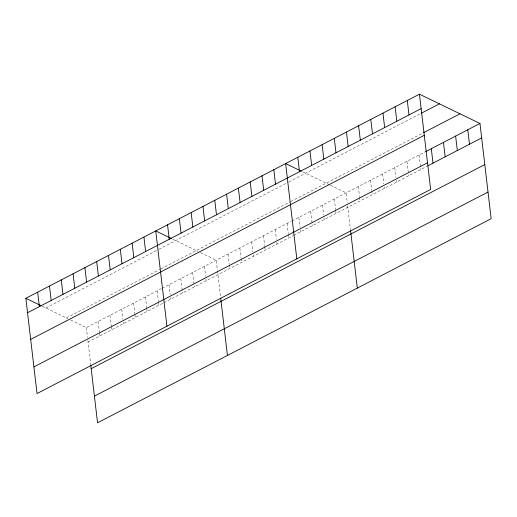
<?xml version="1.0" encoding="UTF-8"?>
<svg xmlns="http://www.w3.org/2000/svg" width="517" height="517" viewBox="0 0 517 517"><rect width="100%" height="100%" fill="white"/><g stroke="black" fill="none" stroke-linecap="round" stroke-linejoin="round"><path stroke-width="0.39" stroke-dasharray="2.58 1.94" d="M45.819 307.951L158.344 249.601M159.036 249.239L288.234 182.249M288.925 181.887L420.819 113.494M66.389 317.903L160.16 269.279M160.852 268.918L290.05 201.921M290.741 201.565L422.783 133.095M70.667 319.971L86.352 327.558L161.369 288.66M162.067 288.299L291.258 221.308M291.956 220.946L425.569 151.662M88.052 342.008L163.068 303.111M163.766 302.749L292.958 235.758M293.656 235.397L427.268 166.112M302.742 171.864L329.736 184.918M330.447 185.26L346.138 192.854L347.295 202.742M172.852 239.216L197.707 251.236M200.557 252.619L216.242 260.206L217.405 270.094M42.252 306.226L67.817 318.595M419.132 155.003L420.825 169.453M406.963 161.31L408.663 175.761M394.801 167.618L395.957 177.505M396.319 180.549L396.494 182.068M382.632 173.925L383.795 183.813M384.15 186.857L384.331 188.375M370.469 180.233L371.626 190.12M371.717 190.883L372.162 194.683M358.3 186.547L359.464 196.428M359.554 197.19L360 200.997M347.657 205.779L350.507 230.046M334.325 198.974L335.578 209.624M335.669 210.387L336.024 213.424M322.518 205.1L323.681 214.988M324.036 218.025L324.217 219.551M310.711 211.22L312.41 225.67M298.904 217.347L300.06 227.234M300.422 230.272L300.597 231.797M287.097 223.467L288.253 233.354M288.344 234.117L288.79 237.917M275.283 229.593L276.446 239.481M276.802 242.518L276.983 244.043M263.476 235.713L264.639 245.601M264.73 246.363L265.176 250.163M251.669 241.84L252.832 251.727M253.188 254.765L253.369 256.29M239.862 247.96L241.025 257.847M241.109 258.61L241.562 262.41M228.055 254.086L229.212 263.974M229.302 264.73L229.748 268.536M217.495 270.856L220.52 296.616M204.435 266.333L205.598 276.214M205.953 279.258L206.134 280.783M192.628 272.453L194.327 286.903M180.821 278.579L182.52 293.029M169.014 284.699L170.171 294.587M170.532 297.63L170.707 299.149M157.207 290.825L158.454 301.469M158.545 302.232L158.9 305.269M145.393 296.945L146.647 307.596M146.738 308.352L147.093 311.396M133.586 303.072L134.84 313.716M134.931 314.478L135.286 317.516M121.779 309.192L122.943 319.079M123.298 322.123L123.479 323.642M109.972 315.312L111.22 325.962M111.31 326.725L111.672 329.762M98.165 321.438L99.413 332.088M99.503 332.845L99.859 335.888M86.352 327.558L87.515 337.446M87.877 340.49L90.727 364.756"/><path stroke-width="0.78" d="M419.455 94.191L430.648 189.442L37.037 393.54L25.85 298.29L419.455 94.191L479.963 123.46L491.15 218.71L97.545 422.809L90.818 365.538M27.55 312.74L421.155 108.635M421.529 113.126L439.424 103.846M423.494 132.727L459.994 113.798M30.677 339.404L424.283 135.299M425.569 151.662L479.963 123.46M33.909 366.876L427.514 162.777M427.986 165.737L481.657 137.91M91.186 368.673L484.791 164.574M94.411 396.145L488.016 192.046M301.321 171.172L285.63 163.585L296.816 258.836M171.431 238.524L155.74 230.937L166.926 326.188M25.85 298.29L41.541 305.883M467.795 129.767L469.494 144.217M455.626 136.074L457.325 150.525M443.463 142.382L445.163 156.832M431.294 148.689L432.994 163.139M407.293 100.498L408.986 114.948M395.124 106.806L396.823 121.256M382.955 113.113L384.654 127.563M370.792 119.421L372.492 133.871M358.624 125.734L360.323 140.178M346.461 132.042L348.154 146.492M350.597 230.828L357.325 288.105M334.292 138.349L335.992 152.799M322.13 144.657L323.823 159.107M309.961 150.964L311.661 165.414M297.798 157.278L299.492 171.722M273.823 169.705L275.516 184.155M262.016 175.832L263.709 190.282M250.202 181.952L251.902 196.402M238.395 188.078L240.095 202.528M226.588 194.198L228.288 208.648M214.781 200.325L216.481 214.775M220.707 298.186L227.435 355.457M202.974 206.445L204.667 220.895M191.167 212.571L192.86 227.015M179.354 218.691L181.053 233.141M167.547 224.817L169.246 239.261M143.933 237.057L145.626 251.508M132.126 243.184L133.819 257.634M120.312 249.304L122.012 263.754M108.505 255.43L110.205 269.88M96.698 261.55L98.398 276M84.891 267.677L86.591 282.127M73.084 273.797L74.778 288.247M61.277 279.923L62.971 294.373M49.464 286.043L51.164 300.493M37.657 292.17L39.357 306.62"/></g></svg>
